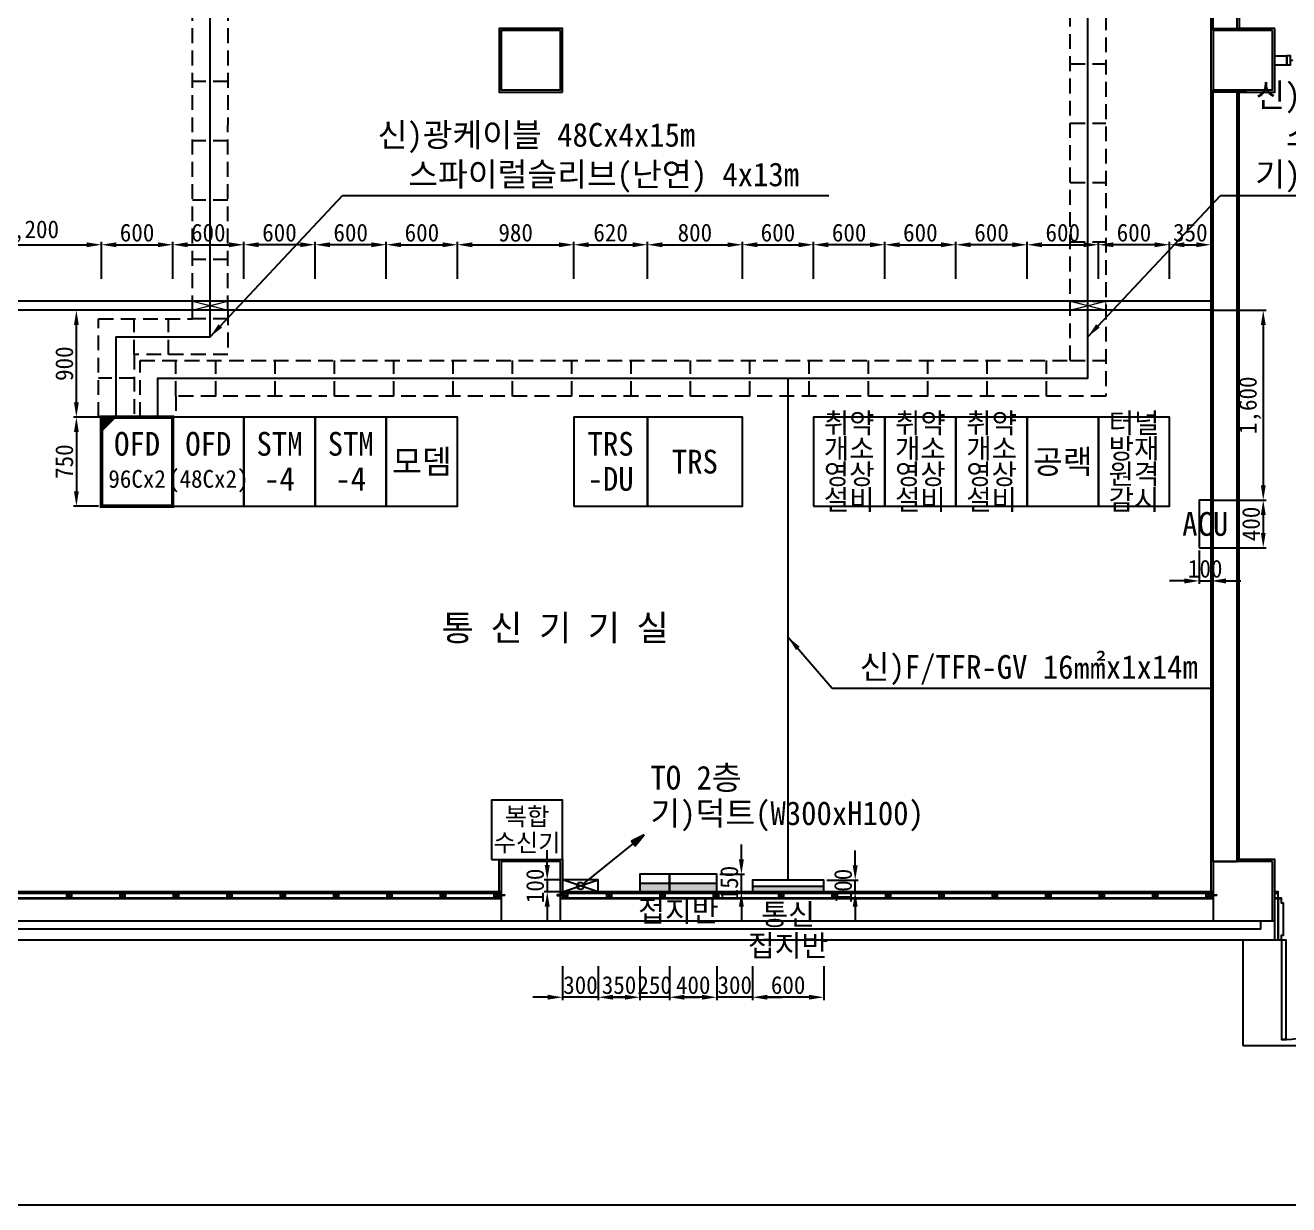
# Model space of a CAD drawing. Header units: millimetres. Extents: x 107440 to 147240, y -268596 to -237350.
# Drawn here: x 120972 to 131618, y -268596 to -258661 of the extents above; entities that cross this region are included whole.
import ezdxf
from ezdxf.enums import TextEntityAlignment as Align

# ---------------------------------------------------------------- set-up
doc = ezdxf.new("R2010")
doc.units = ezdxf.units.MM
doc.linetypes.add('HIDDEN2', pattern=[0.1875, 0.125, -0.0625])
for name, color, linetype in [('TT-BASE', 253, 'Continuous'), ('TT-CABL', 4, 'Continuous'), ('TT-CTRL-JUNT', 4, 'Continuous'), ('TT-TRAY', 4, 'Continuous'), ('TZ-BASE', 253, 'Continuous'), ('TZ-DIMS', 1, 'Continuous'), ('TZ-LEAL', 1, 'Continuous'), ('TZ-LEAT', 3, 'Continuous'), ('TZ-LINE', 4, 'Continuous'), ('TZ-SYMB', 2, 'Continuous'), ('TZ-TEX2', 3, 'Continuous'), ('TZ-TEXT', 3, 'Continuous')]:
    doc.layers.add(name, color=color, linetype=linetype)
doc.layers.add('TX-PAPR', color=2, linetype='Continuous', plot=False)
doc.styles.get("Standard").update_dxf_attribs({"font": 'GulimChe.ttf'})
doc.linetypes.add('BATTINB', pattern='A,0,-0.0025,[134,GulimChe.ttf,S=0.0025,R=0,X=-0.0025,Y=0.01],-0.005,[134,GulimChe.ttf,S=0.0025,R=180,X=0.0025,Y=0.01],-0.0025', length=0.01)
doc.dimstyles.new('D50', dxfattribs={"dimscale": 50, "dimtxt": 3, "dimasz": 2.5, "dimexe": 0.5, "dimexo": 0.5, "dimgap": 0.5, "dimtad": 1, "dimdec": 0, "dimzin": 1, "dimdsep": 46, "dimlunit": 6, "dimtxsty": 'Standard', "dimcen": 1, "dimclrd": 1, "dimclre": 1, "dimclrt": 3, "dimadec": 0, "dimazin": 0, "dimtfac": 1, "dimtdec": 0, "dimtix": 1, "dimtmove": 2, "dimatfit": 3, "dimfxl": 0, "dimtvp": 2, "dimlwd": -1, "dimlwe": -1, "dimarcsym": 0})

# ---------------------------------------------------------------- blocks, each defined once
blk = doc.blocks.new('*D22')
at = {"layer": 'DEFPOINTS', "color": 0}
for p in [(121614, -260509), (120414, -260820), (121614, -260820)]:
    blk.add_point(p, dxfattribs=at)
at = {"layer": 'TZ-DIMS', "color": 1}
for p, q in [((120414, -260795), (120414, -260484)), ((121614, -260795), (121614, -260484)), ((120539, -260509), (121489, -260509))]:
    blk.add_line(p, q, dxfattribs=at)
for points in [[(120539, -260489), (120539, -260530), (120414, -260509)], [(121489, -260489), (121489, -260530), (121614, -260509)]]:
    blk.add_solid(points, dxfattribs=at)
at = {"layer": 'TZ-DIMS', "color": 3, "insert": (121014, -260398), "char_height": 150, "attachment_point": 5}
blk.add_mtext('1,200', dxfattribs=at)
blk = doc.blocks.new('*D23')
at = {"layer": 'DEFPOINTS', "color": 0}
for p in [(122214, -260509), (121614, -260820), (122214, -260820)]:
    blk.add_point(p, dxfattribs=at)
at = {"layer": 'TZ-DIMS', "color": 1}
for p, q in [((121614, -260795), (121614, -260484)), ((122214, -260795), (122214, -260484)), ((121739, -260509), (122089, -260509))]:
    blk.add_line(p, q, dxfattribs=at)
for points in [[(121739, -260489), (121739, -260530), (121614, -260509)], [(122089, -260489), (122089, -260530), (122214, -260509)]]:
    blk.add_solid(points, dxfattribs=at)
at = {"layer": 'TZ-DIMS', "color": 3, "insert": (121914, -260408), "char_height": 150, "attachment_point": 5}
blk.add_mtext('600', dxfattribs=at)
blk = doc.blocks.new('*D24')
at = {"layer": 'DEFPOINTS', "color": 0}
for p in [(122814, -260509), (122214, -260820), (122814, -260820)]:
    blk.add_point(p, dxfattribs=at)
at = {"layer": 'TZ-DIMS', "color": 1}
for p, q in [((122214, -260795), (122214, -260484)), ((122814, -260795), (122814, -260484)), ((122339, -260509), (122689, -260509))]:
    blk.add_line(p, q, dxfattribs=at)
for points in [[(122339, -260489), (122339, -260530), (122214, -260509)], [(122689, -260489), (122689, -260530), (122814, -260509)]]:
    blk.add_solid(points, dxfattribs=at)
at = {"layer": 'TZ-DIMS', "color": 3, "insert": (122514, -260408), "char_height": 150, "attachment_point": 5}
blk.add_mtext('600', dxfattribs=at)
blk = doc.blocks.new('*D25')
at = {"layer": 'DEFPOINTS', "color": 0}
for p in [(123414, -260509), (123414, -260820), (124014, -260820)]:
    blk.add_point(p, dxfattribs=at)
at = {"layer": 'TZ-DIMS', "color": 1}
for p, q in [((123414, -260795), (123414, -260484)), ((124014, -260795), (124014, -260484)), ((123889, -260509), (123539, -260509))]:
    blk.add_line(p, q, dxfattribs=at)
for points in [[(123539, -260489), (123539, -260530), (123414, -260509)], [(123889, -260489), (123889, -260530), (124014, -260509)]]:
    blk.add_solid(points, dxfattribs=at)
at = {"layer": 'TZ-DIMS', "color": 3, "insert": (123714, -260408), "char_height": 150, "attachment_point": 5}
blk.add_mtext('600', dxfattribs=at)
blk = doc.blocks.new('*D26')
at = {"layer": 'DEFPOINTS', "color": 0}
for p in [(122814, -260509), (122814, -260820), (123414, -260820)]:
    blk.add_point(p, dxfattribs=at)
at = {"layer": 'TZ-DIMS', "color": 1}
for p, q in [((122814, -260795), (122814, -260484)), ((123414, -260795), (123414, -260484)), ((123289, -260509), (122939, -260509))]:
    blk.add_line(p, q, dxfattribs=at)
for points in [[(122939, -260489), (122939, -260530), (122814, -260509)], [(123289, -260489), (123289, -260530), (123414, -260509)]]:
    blk.add_solid(points, dxfattribs=at)
at = {"layer": 'TZ-DIMS', "color": 3, "insert": (123114, -260408), "char_height": 150, "attachment_point": 5}
blk.add_mtext('600', dxfattribs=at)
blk = doc.blocks.new('*D27')
at = {"layer": 'DEFPOINTS', "color": 0}
for p in [(124614, -260509), (124014, -260820), (124614, -260820)]:
    blk.add_point(p, dxfattribs=at)
at = {"layer": 'TZ-DIMS', "color": 1}
for p, q in [((124014, -260795), (124014, -260484)), ((124614, -260795), (124614, -260484)), ((124139, -260509), (124489, -260509))]:
    blk.add_line(p, q, dxfattribs=at)
for points in [[(124139, -260489), (124139, -260530), (124014, -260509)], [(124489, -260489), (124489, -260530), (124614, -260509)]]:
    blk.add_solid(points, dxfattribs=at)
at = {"layer": 'TZ-DIMS', "color": 3, "insert": (124314, -260408), "char_height": 150, "attachment_point": 5}
blk.add_mtext('600', dxfattribs=at)
blk = doc.blocks.new('*D28')
at = {"layer": 'DEFPOINTS', "color": 0}
for p in [(125594, -260509), (124614, -260820), (125594, -260820)]:
    blk.add_point(p, dxfattribs=at)
at = {"layer": 'TZ-DIMS', "color": 1}
for p, q in [((124614, -260795), (124614, -260484)), ((125594, -260795), (125594, -260484)), ((124739, -260509), (125469, -260509))]:
    blk.add_line(p, q, dxfattribs=at)
for points in [[(124739, -260489), (124739, -260530), (124614, -260509)], [(125469, -260489), (125469, -260530), (125594, -260509)]]:
    blk.add_solid(points, dxfattribs=at)
at = {"layer": 'TZ-DIMS', "color": 3, "insert": (125104, -260408), "char_height": 150, "attachment_point": 5}
blk.add_mtext('980', dxfattribs=at)
blk = doc.blocks.new('*D29')
at = {"layer": 'DEFPOINTS', "color": 0}
for p in [(126214, -260509), (125594, -260820), (126214, -260820)]:
    blk.add_point(p, dxfattribs=at)
at = {"layer": 'TZ-DIMS', "color": 1}
for p, q in [((125594, -260795), (125594, -260484)), ((126214, -260795), (126214, -260484)), ((125719, -260509), (126089, -260509))]:
    blk.add_line(p, q, dxfattribs=at)
for points in [[(125719, -260489), (125719, -260530), (125594, -260509)], [(126089, -260489), (126089, -260530), (126214, -260509)]]:
    blk.add_solid(points, dxfattribs=at)
at = {"layer": 'TZ-DIMS', "color": 3, "insert": (125904, -260408), "char_height": 150, "attachment_point": 5}
blk.add_mtext('620', dxfattribs=at)
blk = doc.blocks.new('*D30')
at = {"layer": 'DEFPOINTS', "color": 0}
for p in [(127014, -260509), (126214, -260820), (127014, -260820)]:
    blk.add_point(p, dxfattribs=at)
at = {"layer": 'TZ-DIMS', "color": 1}
for p, q in [((126214, -260795), (126214, -260484)), ((127014, -260795), (127014, -260484)), ((126339, -260509), (126889, -260509))]:
    blk.add_line(p, q, dxfattribs=at)
for points in [[(126339, -260489), (126339, -260530), (126214, -260509)], [(126889, -260489), (126889, -260530), (127014, -260509)]]:
    blk.add_solid(points, dxfattribs=at)
at = {"layer": 'TZ-DIMS', "color": 3, "insert": (126614, -260408), "char_height": 150, "attachment_point": 5}
blk.add_mtext('800', dxfattribs=at)
blk = doc.blocks.new('*D31')
at = {"layer": 'DEFPOINTS', "color": 0}
for p in [(127614, -260509), (127014, -260820), (127614, -260820)]:
    blk.add_point(p, dxfattribs=at)
at = {"layer": 'TZ-DIMS', "color": 1}
for p, q in [((127014, -260795), (127014, -260484)), ((127614, -260795), (127614, -260484)), ((127139, -260509), (127489, -260509))]:
    blk.add_line(p, q, dxfattribs=at)
for points in [[(127139, -260489), (127139, -260530), (127014, -260509)], [(127489, -260489), (127489, -260530), (127614, -260509)]]:
    blk.add_solid(points, dxfattribs=at)
at = {"layer": 'TZ-DIMS', "color": 3, "insert": (127314, -260408), "char_height": 150, "attachment_point": 5}
blk.add_mtext('600', dxfattribs=at)
blk = doc.blocks.new('*D32')
at = {"layer": 'DEFPOINTS', "color": 0}
for p in [(127614, -260509), (127614, -260820), (128214, -260820)]:
    blk.add_point(p, dxfattribs=at)
at = {"layer": 'TZ-DIMS', "color": 1}
for p, q in [((127614, -260795), (127614, -260484)), ((128214, -260795), (128214, -260484)), ((128089, -260509), (127739, -260509))]:
    blk.add_line(p, q, dxfattribs=at)
for points in [[(127739, -260489), (127739, -260530), (127614, -260509)], [(128089, -260489), (128089, -260530), (128214, -260509)]]:
    blk.add_solid(points, dxfattribs=at)
at = {"layer": 'TZ-DIMS', "color": 3, "insert": (127914, -260408), "char_height": 150, "attachment_point": 5}
blk.add_mtext('600', dxfattribs=at)
blk = doc.blocks.new('*D33')
at = {"layer": 'DEFPOINTS', "color": 0}
for p in [(128814, -260509), (128814, -260820), (129414, -260820)]:
    blk.add_point(p, dxfattribs=at)
at = {"layer": 'TZ-DIMS', "color": 1}
for p, q in [((128814, -260795), (128814, -260484)), ((129414, -260795), (129414, -260484)), ((129289, -260509), (128939, -260509))]:
    blk.add_line(p, q, dxfattribs=at)
for points in [[(128939, -260489), (128939, -260530), (128814, -260509)], [(129289, -260489), (129289, -260530), (129414, -260509)]]:
    blk.add_solid(points, dxfattribs=at)
at = {"layer": 'TZ-DIMS', "color": 3, "insert": (129114, -260408), "char_height": 150, "attachment_point": 5}
blk.add_mtext('600', dxfattribs=at)
blk = doc.blocks.new('*D34')
at = {"layer": 'DEFPOINTS', "color": 0}
for p in [(128814, -260509), (128214, -260820), (128814, -260820)]:
    blk.add_point(p, dxfattribs=at)
at = {"layer": 'TZ-DIMS', "color": 1}
for p, q in [((128214, -260795), (128214, -260484)), ((128814, -260795), (128814, -260484)), ((128339, -260509), (128689, -260509))]:
    blk.add_line(p, q, dxfattribs=at)
for points in [[(128339, -260489), (128339, -260530), (128214, -260509)], [(128689, -260489), (128689, -260530), (128814, -260509)]]:
    blk.add_solid(points, dxfattribs=at)
at = {"layer": 'TZ-DIMS', "color": 3, "insert": (128514, -260408), "char_height": 150, "attachment_point": 5}
blk.add_mtext('600', dxfattribs=at)
blk = doc.blocks.new('*D35')
at = {"layer": 'DEFPOINTS', "color": 0}
for p in [(130014, -260509), (129414, -260820), (130014, -260820)]:
    blk.add_point(p, dxfattribs=at)
at = {"layer": 'TZ-DIMS', "color": 1}
for p, q in [((129414, -260795), (129414, -260484)), ((130014, -260795), (130014, -260484)), ((129539, -260509), (129889, -260509))]:
    blk.add_line(p, q, dxfattribs=at)
for points in [[(129539, -260489), (129539, -260530), (129414, -260509)], [(129889, -260489), (129889, -260530), (130014, -260509)]]:
    blk.add_solid(points, dxfattribs=at)
at = {"layer": 'TZ-DIMS', "color": 3, "insert": (129714, -260408), "char_height": 150, "attachment_point": 5}
blk.add_mtext('600', dxfattribs=at)
blk = doc.blocks.new('*D36')
at = {"layer": 'DEFPOINTS', "color": 0}
for p in [(130014, -260509), (130014, -260820), (130614, -260820)]:
    blk.add_point(p, dxfattribs=at)
at = {"layer": 'TZ-DIMS', "color": 1}
for p, q in [((130014, -260795), (130014, -260484)), ((130614, -260795), (130614, -260484)), ((130489, -260509), (130139, -260509))]:
    blk.add_line(p, q, dxfattribs=at)
for points in [[(130139, -260489), (130139, -260530), (130014, -260509)], [(130489, -260489), (130489, -260530), (130614, -260509)]]:
    blk.add_solid(points, dxfattribs=at)
at = {"layer": 'TZ-DIMS', "color": 3, "insert": (130314, -260408), "char_height": 150, "attachment_point": 5}
blk.add_mtext('600', dxfattribs=at)
blk = doc.blocks.new('*D37')
at = {"layer": 'DEFPOINTS', "color": 0}
for p in [(130964, -260509), (130614, -260820), (130964, -260820)]:
    blk.add_point(p, dxfattribs=at)
at = {"layer": 'TZ-DIMS', "color": 1}
for p, q in [((130614, -260795), (130614, -260484)), ((130964, -260795), (130964, -260484)), ((130739, -260509), (130839, -260509))]:
    blk.add_line(p, q, dxfattribs=at)
for points in [[(130739, -260489), (130739, -260530), (130614, -260509)], [(130839, -260489), (130839, -260530), (130964, -260509)]]:
    blk.add_solid(points, dxfattribs=at)
at = {"layer": 'TZ-DIMS', "color": 3, "insert": (130789, -260408), "char_height": 150, "attachment_point": 5}
blk.add_mtext('350', dxfattribs=at)
blk = doc.blocks.new('*D38')
at = {"layer": 'DEFPOINTS', "color": 0}
for p in [(127100, -266560), (127700, -266560), (127100, -266848)]:
    blk.add_point(p, dxfattribs=at)
at = {"layer": 'TZ-DIMS', "color": 1}
for p, q in [((127100, -266585), (127100, -266873)), ((127700, -266585), (127700, -266873)), ((127575, -266848), (127225, -266848))]:
    blk.add_line(p, q, dxfattribs=at)
for points in [[(127225, -266827), (127225, -266868), (127100, -266848)], [(127575, -266827), (127575, -266868), (127700, -266848)]]:
    blk.add_solid(points, dxfattribs=at)
at = {"layer": 'TZ-DIMS', "color": 3, "insert": (127400, -266746), "char_height": 150, "attachment_point": 5}
blk.add_mtext('600', dxfattribs=at)
blk = doc.blocks.new('*D39')
at = {"layer": 'DEFPOINTS', "color": 0}
for p in [(126800, -266560), (127100, -266560), (126800, -266848)]:
    blk.add_point(p, dxfattribs=at)
at = {"layer": 'TZ-DIMS', "color": 1}
for p, q in [((126800, -266585), (126800, -266873)), ((127100, -266585), (127100, -266873)), ((126675, -266848), (126550, -266848)), ((127100, -266848), (126800, -266848)), ((127225, -266848), (127350, -266848))]:
    blk.add_line(p, q, dxfattribs=at)
for points in [[(126675, -266827), (126675, -266868), (126800, -266848)], [(127225, -266827), (127225, -266868), (127100, -266848)]]:
    blk.add_solid(points, dxfattribs=at)
at = {"layer": 'TZ-DIMS', "color": 3, "insert": (126950, -266746), "char_height": 150, "attachment_point": 5}
blk.add_mtext('300', dxfattribs=at)
blk = doc.blocks.new('*D40')
at = {"layer": 'DEFPOINTS', "color": 0}
for p in [(126400, -266560), (126800, -266560), (126400, -266848)]:
    blk.add_point(p, dxfattribs=at)
at = {"layer": 'TZ-DIMS', "color": 1}
for p, q in [((126400, -266585), (126400, -266873)), ((126800, -266585), (126800, -266873)), ((126675, -266848), (126525, -266848))]:
    blk.add_line(p, q, dxfattribs=at)
for points in [[(126525, -266827), (126525, -266868), (126400, -266848)], [(126675, -266827), (126675, -266868), (126800, -266848)]]:
    blk.add_solid(points, dxfattribs=at)
at = {"layer": 'TZ-DIMS', "color": 3, "insert": (126600, -266746), "char_height": 150, "attachment_point": 5}
blk.add_mtext('400', dxfattribs=at)
blk = doc.blocks.new('*D41')
at = {"layer": 'DEFPOINTS', "color": 0}
for p in [(126150, -266560), (126400, -266560), (126150, -266848)]:
    blk.add_point(p, dxfattribs=at)
at = {"layer": 'TZ-DIMS', "color": 1}
for p, q in [((126150, -266585), (126150, -266873)), ((126400, -266585), (126400, -266873)), ((126025, -266848), (125900, -266848)), ((126400, -266848), (126150, -266848)), ((126525, -266848), (126650, -266848))]:
    blk.add_line(p, q, dxfattribs=at)
for points in [[(126025, -266827), (126025, -266868), (126150, -266848)], [(126525, -266827), (126525, -266868), (126400, -266848)]]:
    blk.add_solid(points, dxfattribs=at)
at = {"layer": 'TZ-DIMS', "color": 3, "insert": (126275, -266746), "char_height": 150, "attachment_point": 5}
blk.add_mtext('250', dxfattribs=at)
blk = doc.blocks.new('*D42')
at = {"layer": 'DEFPOINTS', "color": 0}
for p in [(125800, -266560), (126150, -266560), (125800, -266848)]:
    blk.add_point(p, dxfattribs=at)
at = {"layer": 'TZ-DIMS', "color": 1}
for p, q in [((125800, -266585), (125800, -266873)), ((126150, -266585), (126150, -266873)), ((126025, -266848), (125925, -266848))]:
    blk.add_line(p, q, dxfattribs=at)
for points in [[(125925, -266827), (125925, -266868), (125800, -266848)], [(126025, -266827), (126025, -266868), (126150, -266848)]]:
    blk.add_solid(points, dxfattribs=at)
at = {"layer": 'TZ-DIMS', "color": 3, "insert": (125975, -266746), "char_height": 150, "attachment_point": 5}
blk.add_mtext('350', dxfattribs=at)
blk = doc.blocks.new('*D43')
at = {"layer": 'DEFPOINTS', "color": 0}
for p in [(125500, -266560), (125800, -266560), (125500, -266848)]:
    blk.add_point(p, dxfattribs=at)
at = {"layer": 'TZ-DIMS', "color": 1}
for p, q in [((125500, -266585), (125500, -266873)), ((125800, -266585), (125800, -266873)), ((125375, -266848), (125250, -266848)), ((125800, -266848), (125500, -266848)), ((125925, -266848), (126050, -266848))]:
    blk.add_line(p, q, dxfattribs=at)
for points in [[(125375, -266827), (125375, -266868), (125500, -266848)], [(125925, -266827), (125925, -266868), (125800, -266848)]]:
    blk.add_solid(points, dxfattribs=at)
at = {"layer": 'TZ-DIMS', "color": 3, "insert": (125650, -266746), "char_height": 150, "attachment_point": 5}
blk.add_mtext('300', dxfattribs=at)
blk = doc.blocks.new('*D44')
at = {"layer": 'DEFPOINTS', "color": 0}
for p in [(126800, -265811), (127006, -265811), (126800, -265961)]:
    blk.add_point(p, dxfattribs=at)
at = {"layer": 'TZ-DIMS', "color": 1}
for p, q in [((127006, -265686), (127006, -265561)), ((126825, -265811), (127031, -265811)), ((127006, -265961), (127006, -265811)), ((126825, -265961), (127031, -265961)), ((127006, -266086), (127006, -266211))]:
    blk.add_line(p, q, dxfattribs=at)
for points in [[(126985, -265686), (127027, -265686), (127006, -265811)], [(126985, -266086), (127027, -266086), (127006, -265961)]]:
    blk.add_solid(points, dxfattribs=at)
at = {"layer": 'TZ-DIMS', "color": 3, "insert": (126904, -265886), "char_height": 150, "attachment_point": 5, "rotation": 90}
blk.add_mtext('150', dxfattribs=at)
blk = doc.blocks.new('*D45')
at = {"layer": 'DEFPOINTS', "color": 0}
for p in [(127700, -265861), (127965, -265861), (127700, -265961)]:
    blk.add_point(p, dxfattribs=at)
at = {"layer": 'TZ-DIMS', "color": 1}
for p, q in [((127965, -265736), (127965, -265611)), ((127725, -265861), (127990, -265861)), ((127965, -265961), (127965, -265861)), ((127725, -265961), (127990, -265961)), ((127965, -266086), (127965, -266211))]:
    blk.add_line(p, q, dxfattribs=at)
for points in [[(127944, -265736), (127986, -265736), (127965, -265861)], [(127944, -266086), (127986, -266086), (127965, -265961)]]:
    blk.add_solid(points, dxfattribs=at)
at = {"layer": 'TZ-DIMS', "color": 3, "insert": (127863, -265911), "char_height": 150, "attachment_point": 5, "rotation": 90}
blk.add_mtext('100', dxfattribs=at)
blk = doc.blocks.new('*D46')
at = {"layer": 'DEFPOINTS', "color": 0}
for p in [(125500, -265860), (125370, -265960), (125502, -265960)]:
    blk.add_point(p, dxfattribs=at)
at = {"layer": 'TZ-DIMS', "color": 1}
for p, q in [((125370, -265735), (125370, -265610)), ((125475, -265860), (125345, -265860)), ((125370, -265860), (125370, -265960)), ((125477, -265960), (125345, -265960)), ((125370, -266085), (125370, -266210))]:
    blk.add_line(p, q, dxfattribs=at)
for points in [[(125349, -265735), (125391, -265735), (125370, -265860)], [(125349, -266085), (125391, -266085), (125370, -265960)]]:
    blk.add_solid(points, dxfattribs=at)
at = {"layer": 'TZ-DIMS', "color": 3, "insert": (125268, -265910), "char_height": 150, "attachment_point": 5, "rotation": 90}
blk.add_mtext('100', dxfattribs=at)
blk = doc.blocks.new('*D53')
at = {"layer": 'DEFPOINTS', "color": 0}
for p in [(130964, -261061), (130964, -262661), (131403, -262661)]:
    blk.add_point(p, dxfattribs=at)
at = {"layer": 'TT-BASE', "color": 1}
for p, q in [((130989, -261061), (131428, -261061)), ((131403, -261186), (131403, -262536)), ((130989, -262661), (131428, -262661))]:
    blk.add_line(p, q, dxfattribs=at)
for points in [[(131383, -261186), (131424, -261186), (131403, -261061)], [(131383, -262536), (131424, -262536), (131403, -262661)]]:
    blk.add_solid(points, dxfattribs=at)
at = {"layer": 'TT-BASE', "color": 3, "insert": (131292, -261861), "char_height": 150, "attachment_point": 5, "rotation": 90}
blk.add_mtext('1,600', dxfattribs=at)
blk = doc.blocks.new('*D54')
at = {"layer": 'DEFPOINTS', "color": 0}
for p in [(130964, -262661), (130964, -263061), (131403, -263061)]:
    blk.add_point(p, dxfattribs=at)
at = {"layer": 'TT-BASE', "color": 1}
for p, q in [((130989, -262661), (131428, -262661)), ((131403, -262786), (131403, -262936)), ((130989, -263061), (131428, -263061))]:
    blk.add_line(p, q, dxfattribs=at)
for points in [[(131383, -262786), (131424, -262786), (131403, -262661)], [(131383, -262936), (131424, -262936), (131403, -263061)]]:
    blk.add_solid(points, dxfattribs=at)
at = {"layer": 'TT-BASE', "color": 3, "insert": (131301, -262861), "char_height": 150, "attachment_point": 5, "rotation": 90}
blk.add_mtext('400', dxfattribs=at)
blk = doc.blocks.new('*D55')
at = {"layer": 'DEFPOINTS', "color": 0}
for p in [(130864, -263061), (130964, -263061), (130964, -263341)]:
    blk.add_point(p, dxfattribs=at)
at = {"layer": 'TT-BASE', "color": 1}
for p, q in [((130864, -263086), (130864, -263366)), ((130964, -263086), (130964, -263366)), ((130739, -263341), (130614, -263341)), ((130864, -263341), (130964, -263341)), ((131089, -263341), (131214, -263341))]:
    blk.add_line(p, q, dxfattribs=at)
for points in [[(130739, -263320), (130739, -263362), (130864, -263341)], [(131089, -263320), (131089, -263362), (130964, -263341)]]:
    blk.add_solid(points, dxfattribs=at)
at = {"layer": 'TT-BASE', "color": 3, "insert": (130914, -263239), "char_height": 150, "attachment_point": 5}
blk.add_mtext('100', dxfattribs=at)
blk = doc.blocks.new('*D56')
at = {"layer": 'DEFPOINTS', "color": 0}
for p in [(121614, -261961), (121403, -262711), (121614, -262711)]:
    blk.add_point(p, dxfattribs=at)
at = {"layer": 'TT-BASE', "color": 1}
for p, q in [((121589, -261961), (121378, -261961)), ((121403, -262086), (121403, -262586)), ((121589, -262711), (121378, -262711))]:
    blk.add_line(p, q, dxfattribs=at)
for points in [[(121382, -262086), (121423, -262086), (121403, -261961)], [(121382, -262586), (121423, -262586), (121403, -262711)]]:
    blk.add_solid(points, dxfattribs=at)
at = {"layer": 'TT-BASE', "color": 3, "insert": (121301, -262336), "char_height": 150, "attachment_point": 5, "rotation": 90}
blk.add_mtext('750', dxfattribs=at)
blk = doc.blocks.new('*D57')
at = {"layer": 'DEFPOINTS', "color": 0}
for p in [(121403, -261061), (121614, -261061), (121614, -261961)]:
    blk.add_point(p, dxfattribs=at)
at = {"layer": 'TT-BASE', "color": 1}
for p, q in [((121589, -261061), (121378, -261061)), ((121403, -261836), (121403, -261186)), ((121589, -261961), (121378, -261961))]:
    blk.add_line(p, q, dxfattribs=at)
for points in [[(121382, -261186), (121423, -261186), (121403, -261061)], [(121382, -261836), (121423, -261836), (121403, -261961)]]:
    blk.add_solid(points, dxfattribs=at)
at = {"layer": 'TT-BASE', "color": 3, "insert": (121301, -261511), "char_height": 150, "attachment_point": 5, "rotation": 90}
blk.add_mtext('900', dxfattribs=at)

msp = doc.modelspace()

# ---------------------------------------------------------------- hatches: boundary and pattern name
at = {"layer": 'TT-BASE'}
h = msp.add_hatch(color=256, dxfattribs=at)
h.dxf.hatch_style = 1
h.paths.add_polyline_path([(126399.9, -265961.1), (126399.9, -265886.1), (126149.9, -265886.1), (126149.9, -265961.1)])
h = msp.add_hatch(color=256, dxfattribs=at)
h.dxf.hatch_style = 1
h.paths.add_polyline_path([(126399.9, -265886.1), (126399.9, -265961.1), (126799.9, -265961.1), (126799.9, -265886.1)])
h = msp.add_hatch(color=256, dxfattribs=at)
h.dxf.hatch_style = 1
h.paths.add_polyline_path([(127099.9, -265911.1), (127099.9, -265961.1), (127699.9, -265961.1), (127699.9, -265911.1)])
at = {"layer": 'TZ-LINE'}
h = msp.add_hatch(color=256, dxfattribs=at)
h.dxf.hatch_style = 1
h.paths.add_polyline_path([(121731.8, -261961.1), (121614.2, -261961.1), (121614.2, -262078.6)])
at = {"layer": 'TZ-SYMB'}
msp.add_hatch(color=256, dxfattribs=at).paths.add_polyline_path([(126187, -265479.7), (126079.2, -265534.2), (126110.3, -265573)])

# ---------------------------------------------------------------- linework, layer by layer
at = {"layer": 'TT-BASE'}
for points in [[(122214.2, -262711.1), (122814.2, -262711.1), (122814.2, -261961.1), (122214.2, -261961.1)], [(122814.2, -262711.1), (123414.2, -262711.1), (123414.2, -261961.1), (122814.2, -261961.1)], [(123414.2, -262711.1), (124014.2, -262711.1), (124014.2, -261961.1), (123414.2, -261961.1)], [(124014.2, -262711.1), (124614.2, -262711.1), (124614.2, -261961.1), (124014.2, -261961.1)], [(125594.2, -262711.1), (126214.2, -262711.1), (126214.2, -261961.1), (125594.2, -261961.1)], [(126214.2, -262711.1), (127014.2, -262711.1), (127014.2, -261961.1), (126214.2, -261961.1)], [(127614.2, -262711.1), (128214.2, -262711.1), (128214.2, -261961.1), (127614.2, -261961.1)], [(128214.2, -262711.1), (128814.2, -262711.1), (128814.2, -261961.1), (128214.2, -261961.1)], [(128814.2, -262711.1), (129414.2, -262711.1), (129414.2, -261961.1), (128814.2, -261961.1)], [(129414.2, -262711.1), (130014.2, -262711.1), (130014.2, -261961.1), (129414.2, -261961.1)], [(130014.2, -262711.1), (130614.2, -262711.1), (130614.2, -261961.1), (130014.2, -261961.1)], [(130864.2, -263061.1), (130964.2, -263061.1), (130964.2, -262661.1), (130864.2, -262661.1)], [(124899.9, -265687.1), (125499.9, -265687.1), (125499.9, -265187.1), (124899.9, -265187.1)], [(126149.9, -265961.1), (126399.9, -265961.1), (126399.9, -265811.1), (126149.9, -265811.1)], [(126399.9, -265961.1), (126799.9, -265961.1), (126799.9, -265811.1), (126399.9, -265811.1)], [(127099.9, -265961.1), (127699.9, -265961.1), (127699.9, -265861.1), (127099.9, -265861.1)]]:
    msp.add_lwpolyline(points, close=True, dxfattribs=at)
for points in [[(126149.9, -265886.1), (126399.9, -265886.1)], [(126399.9, -265886.1), (126799.9, -265886.1)], [(127099.9, -265911.1), (127699.9, -265911.1)]]:
    msp.add_lwpolyline(points, dxfattribs=at)
at = {"layer": 'TT-CABL'}
for points in [[(121739.2, -261961.1), (121739.2, -261284.2), (122529.8, -261284.2), (122531.9, -247946.2)], [(122089.2, -261961.1), (122089.2, -261634.2), (129926.5, -261634.2), (129926.5, -251412.9), (128881.9, -251412.9), (128881.9, -250405.1)], [(127399.9, -265861.1), (127399.9, -261634.2)]]:
    msp.add_lwpolyline(points, dxfattribs=at)
at = {"layer": 'TT-CTRL-JUNT', "const_width": 10}
for points in [[(122379.9, -260985.1), (122679.9, -260985.1), (122679.9, -261061.1), (122379.9, -261061.1)], [(129776.5, -260985.1), (130076.5, -260985.1), (130076.5, -261061.1), (129776.5, -261061.1)]]:
    msp.add_lwpolyline(points, close=True, dxfattribs=at)
for points in [[(122379.9, -261061.1), (122679.9, -260985.1)], [(122379.9, -260985.1), (122679.9, -261061.1)], [(129776.5, -261061.1), (130076.5, -260985.1)], [(129776.5, -260985.1), (130076.5, -261061.1)]]:
    msp.add_lwpolyline(points, dxfattribs=at)
at = {"layer": 'TT-CTRL-JUNT'}
msp.add_lwpolyline([(125799.9, -265960.1), (125799.9, -265860.1), (125499.9, -265860.1), (125499.9, -265960.1)], close=True, dxfattribs=at)
for points in [[(125499.9, -265960.1), (125799.9, -265860.1)], [(125799.9, -265960.1), (125499.9, -265860.1)]]:
    msp.add_lwpolyline(points, dxfattribs=at)
at = {"layer": 'TT-TRAY', "linetype": 'HIDDEN2', "ltscale": 1000}
for p, q in [((122379.9, -261061.1), (122381.5, -250949.1)), ((122679.9, -261061.1), (122681.5, -250949.1))]:
    msp.add_line(p, q, dxfattribs=at)
msp.add_lwpolyline([(129031.9, -250405.1), (129031.9, -251262.9), (130076.5, -251262.9), (130076.5, -261784.2), (122239.2, -261784.2), (122239.2, -261961.1), (121939.2, -261961.1), (121939.2, -261484.2), (129776.5, -261484.2), (129776.5, -251562.9), (128731.9, -251562.9), (128731.9, -250405.1)], close=True, dxfattribs=at)
for points in [[(129776.5, -258984.2), (130076.5, -258984.2)], [(122679.8, -259134.2), (122379.8, -259134.2)], [(129776.5, -259484.2), (130076.5, -259484.2)], [(122679.8, -259634.2), (122379.8, -259634.2)], [(129776.5, -259984.2), (130076.5, -259984.2)], [(122679.8, -260134.2), (122379.8, -260134.2)], [(129776.5, -260484.2), (130076.5, -260484.2)], [(122679.8, -260634.2), (122379.8, -260634.2)], [(129776.5, -260984.2), (130076.5, -260984.2)], [(122679.9, -261061.1), (122679.8, -261434.2), (121889.2, -261434.2), (121889.2, -261961.1), (121589.2, -261961.1), (121589.2, -261134.2), (122379.8, -261134.2), (122379.9, -261061.1)], [(121889.2, -261434.2), (121889.2, -261134.2)], [(122179.8, -261434.2), (122179.8, -261134.2)], [(122679.8, -261134.2), (122379.8, -261134.2)], [(122239.2, -261784.2), (122239.2, -261484.2)], [(122576.5, -261784.2), (122576.5, -261484.2)], [(123076.5, -261784.2), (123076.5, -261484.2)], [(123576.5, -261784.2), (123576.5, -261484.2)], [(124076.5, -261784.2), (124076.5, -261484.2)], [(124576.5, -261784.2), (124576.5, -261484.2)], [(125076.5, -261784.2), (125076.5, -261484.2)], [(125576.5, -261784.2), (125576.5, -261484.2)], [(126076.5, -261784.2), (126076.5, -261484.2)], [(126576.5, -261784.2), (126576.5, -261484.2)], [(127076.5, -261784.2), (127076.5, -261484.2)], [(127576.5, -261784.2), (127576.5, -261484.2)], [(128076.5, -261784.2), (128076.5, -261484.2)], [(128576.5, -261784.2), (128576.5, -261484.2)], [(129076.5, -261784.2), (129076.5, -261484.2)], [(129576.5, -261784.2), (129576.5, -261484.2)], [(129776.5, -261484.2), (130076.5, -261484.2)], [(121889.2, -261634.2), (121589.2, -261634.2)]]:
    msp.add_lwpolyline(points, dxfattribs=at)
at = {"layer": 'TX-PAPR'}
msp.add_lwpolyline([(107439.7, -268595.5), (147239.7, -268595.5), (147239.7, -242795.5), (107439.7, -242795.5)], close=True, dxfattribs=at)
at = {"layer": 'TZ-BASE', "linetype": 'BATTINB'}
for p, q in [((130963.9, -258686.8), (130963.9, -250950.1)), ((131199.9, -251223.1), (131199.9, -258686.8)), ((130964.2, -259222.8), (130964.2, -258686.8)), ((130964.2, -258686.8), (131263.9, -258686.8)), ((130964.2, -259222.8), (130964.2, -258686.8)), ((130964.2, -259222.8), (130964.2, -258686.8)), ((130964.2, -258686.8), (131263.9, -258686.8)), ((130964.2, -259222.8), (130964.2, -258686.8)), ((131499.9, -258686.8), (131199.9, -258686.8)), ((131499.9, -258686.8), (131199.9, -258686.8)), ((131264.2, -259222.8), (130964.2, -259222.8)), ((130964.2, -265687.1), (130964.2, -259222.8)), ((131264.2, -259222.8), (130964.2, -259222.8)), ((124963.9, -265960.1), (124963.9, -265687.1)), ((124963.9, -265687.1), (125499.9, -265687.1)), ((125499.9, -265687.1), (125499.9, -265997.1)), ((130964.2, -265997.1), (130964.2, -265687.1)), ((130964.2, -265997.1), (130964.2, -265687.1))]:
    msp.add_line(p, q, dxfattribs=at)
at = {"layer": 'TZ-BASE'}
for p, q in [((130982.2, -258704.8), (130982.2, -251205.1)), ((131182.2, -258704.8), (131181.9, -251205.1)), ((130982.2, -265705.1), (130982.2, -259204.8)), ((131182.2, -265705.1), (131182.2, -259204.8)), ((120481.9, -266015.1), (124981.9, -266015.1)), ((124961.9, -265961.1), (120501.9, -265961.1)), ((124961.9, -265974.1), (120501.9, -265974.1)), ((124961.9, -266014.1), (120501.9, -266014.1)), ((121341.9, -266014.1), (121341.9, -266014.4)), ((121791.9, -266014.1), (121791.9, -266014.4)), ((122241.9, -266014.1), (122241.9, -266014.4)), ((122691.9, -266014.1), (122691.9, -266014.4)), ((123141.9, -266014.1), (123141.9, -266014.4)), ((123591.9, -266014.1), (123591.9, -266014.4)), ((124041.9, -266014.1), (124041.9, -266014.4)), ((124491.9, -266014.1), (124491.9, -266014.4)), ((124941.9, -265961.1), (124980.2, -265961.1)), ((124980.2, -266014.1), (124941.9, -266014.1)), ((124941.9, -266014.1), (124941.9, -266014.4)), ((124981.9, -265960.1), (124942.6, -265960.1)), ((124942.6, -266015.1), (124981.9, -266015.1)), ((124961.9, -265974.1), (124961.9, -265961.1)), ((124980.9, -265961.8), (124980.9, -266013.4)), ((124981.9, -266015.1), (124981.9, -265960.1)), ((125481.9, -266015.1), (130982.2, -266015.1)), ((125482.2, -266015.1), (125482.2, -265960.1)), ((125482.2, -265960.1), (125521.5, -265960.1)), ((125521.5, -266015.1), (125482.2, -266015.1)), ((125483.2, -265961.8), (125483.2, -266013.4)), ((125522.2, -265961.1), (125483.9, -265961.1)), ((125483.9, -266014.1), (125522.2, -266014.1)), ((125502.2, -265974.1), (125502.2, -265961.1)), ((130962.2, -265961.1), (125502.2, -265961.1)), ((130962.2, -265974.1), (125502.2, -265974.1)), ((130962.2, -266014.1), (125502.2, -266014.1)), ((125522.2, -266014.1), (125522.2, -266014.4)), ((125892.2, -266014.1), (125892.2, -266014.4)), ((126342.2, -266014.1), (126342.2, -266014.4)), ((126792.2, -266014.1), (126792.2, -266014.4)), ((127342.2, -266014.1), (127342.2, -266014.4)), ((127792.2, -266014.1), (127792.2, -266014.4)), ((128242.2, -266014.1), (128242.2, -266014.4)), ((128692.2, -266014.1), (128692.2, -266014.4)), ((129142.2, -266014.1), (129142.2, -266014.4)), ((129592.2, -266014.1), (129592.2, -266014.4)), ((130042.2, -266014.1), (130042.2, -266014.4)), ((130492.2, -266014.1), (130492.2, -266014.4)), ((130942.2, -265961.1), (130980.5, -265961.1)), ((130942.2, -265961.1), (130980.5, -265961.1)), ((130980.5, -266014.1), (130942.2, -266014.1)), ((130942.2, -266014.1), (130942.2, -266014.4)), ((130980.5, -266014.1), (130942.2, -266014.1)), ((130942.2, -266014.1), (130942.2, -266014.4)), ((130982.2, -265960.1), (130942.9, -265960.1)), ((130982.2, -265960.1), (130942.9, -265960.1)), ((130942.9, -266015.1), (130982.2, -266015.1)), ((130942.9, -266015.1), (130982.2, -266015.1)), ((130962.2, -265974.1), (130962.2, -265961.1)), ((130962.2, -265974.1), (130962.2, -265961.1)), ((130981.2, -265961.8), (130981.2, -266013.4)), ((130981.2, -265961.8), (130981.2, -266013.4)), ((130982.2, -266015.1), (130982.2, -265960.1)), ((130982.2, -266015.1), (130982.2, -265960.1)), ((131528.3, -265961.1), (131500.2, -265961.1)), ((131528.3, -265974.1), (131500.2, -265974.1)), ((131558.3, -266014.1), (131500.2, -266014.1)), ((131500.2, -266015.1), (131558.3, -266015.1)), ((119981.9, -266205.1), (131500.2, -266205.1))]:
    msp.add_line(p, q, dxfattribs=at)
at = {"layer": 'TZ-BASE', "ltscale": 0.1}
for p, q in [((131499.9, -258917.1), (131602.9, -258917.1)), ((131499.9, -258993.1), (131602.9, -258993.1)), ((131602.9, -258993.1), (131602.9, -258917.1)), ((130964.2, -260985.1), (120389.2, -260985.1)), ((130964.2, -261061.1), (120389.2, -261061.1)), ((125481.9, -266205.1), (125481.9, -266015.1)), ((130982.2, -266015.1), (130982.2, -266205.1)), ((131528.3, -266014.1), (131528.3, -265955.1)), ((131528.3, -266364.1), (131528.3, -266014.1)), ((130982.2, -266205.1), (130982.1, -266204.9)), ((131382.2, -266275.1), (131382.2, -266205.1)), ((131232.2, -266365.1), (131232.2, -267254.9)), ((131232.2, -267254.9), (132979.9, -267254.9))]:
    msp.add_line(p, q, dxfattribs=at)
at = {"layer": 'TZ-BASE', "linetype": 'BATTINB', "ltscale": 0.1}
for p, q in [((121321.9, -265974.1), (121361.9, -266014.1)), ((121361.9, -265974.1), (121321.9, -266014.1)), ((121771.9, -265974.1), (121811.9, -266014.1)), ((121811.9, -265974.1), (121771.9, -266014.1)), ((122221.9, -265974.1), (122261.9, -266014.1)), ((122261.9, -265974.1), (122221.9, -266014.1)), ((122671.9, -265974.1), (122711.9, -266014.1)), ((122711.9, -265974.1), (122671.9, -266014.1)), ((123121.9, -265974.1), (123161.9, -266014.1)), ((123161.9, -265974.1), (123121.9, -266014.1)), ((123571.9, -265974.1), (123611.9, -266014.1)), ((123611.9, -265974.1), (123571.9, -266014.1)), ((124021.9, -265974.1), (124061.9, -266014.1)), ((124061.9, -265974.1), (124021.9, -266014.1)), ((124471.9, -265974.1), (124511.9, -266014.1)), ((124511.9, -265974.1), (124471.9, -266014.1)), ((124921.9, -265974.1), (124961.9, -266014.1)), ((124961.9, -265974.1), (124921.9, -266014.1)), ((125542.2, -265974.1), (125502.2, -266014.1)), ((125502.2, -265974.1), (125542.2, -266014.1)), ((125872.2, -265974.1), (125912.2, -266014.1)), ((125912.2, -265974.1), (125872.2, -266014.1)), ((126322.2, -265974.1), (126362.2, -266014.1)), ((126362.2, -265974.1), (126322.2, -266014.1)), ((126772.2, -265974.1), (126812.2, -266014.1)), ((126812.2, -265974.1), (126772.2, -266014.1)), ((127322.2, -265974.1), (127362.2, -266014.1)), ((127362.2, -265974.1), (127322.2, -266014.1)), ((127772.2, -265974.1), (127812.2, -266014.1)), ((127812.2, -265974.1), (127772.2, -266014.1)), ((128222.2, -265974.1), (128262.2, -266014.1)), ((128262.2, -265974.1), (128222.2, -266014.1)), ((128672.2, -265974.1), (128712.2, -266014.1)), ((128712.2, -265974.1), (128672.2, -266014.1)), ((129122.2, -265974.1), (129162.2, -266014.1)), ((129162.2, -265974.1), (129122.2, -266014.1)), ((129572.2, -265974.1), (129612.2, -266014.1)), ((129612.2, -265974.1), (129572.2, -266014.1)), ((130022.2, -265974.1), (130062.2, -266014.1)), ((130062.2, -265974.1), (130022.2, -266014.1)), ((130472.2, -265974.1), (130512.2, -266014.1)), ((130512.2, -265974.1), (130472.2, -266014.1)), ((130922.2, -265974.1), (130962.2, -266014.1)), ((130962.2, -265974.1), (130922.2, -266014.1))]:
    msp.add_line(p, q, dxfattribs=at)
at = {"layer": 'TZ-BASE', "linetype": 'BATTINB'}
msp.add_lwpolyline([(125499.9, -259223.1), (125499.9, -258687.1), (124963.9, -258687.1), (124963.9, -259223.1)], close=True, dxfattribs=at)
msp.add_lwpolyline([(131500.2, -266365.1), (131500.2, -265687.1), (131199.9, -265687.1), (131199.9, -259222.8), (131499.9, -259222.8), (131499.9, -258686.8)], dxfattribs=at)
at = {"layer": 'TZ-BASE'}
for points in [[(125481.9, -258705.1), (124981.9, -258705.1), (124981.9, -259205.1), (125481.9, -259205.1)], [(131482.2, -258704.8), (130982.2, -258704.8), (130982.2, -259204.8), (131482.2, -259204.8)], [(131482.2, -258704.8), (130982.2, -258704.8), (130982.2, -259204.8), (131482.2, -259204.8)], [(125481.9, -265705.1), (124981.9, -265705.1), (124981.9, -266205.1), (125481.9, -266205.1)], [(131482.2, -265705.1), (130982.2, -265705.1), (130982.2, -266205.1), (131482.2, -266205.1)], [(121321.9, -266014.1), (121321.9, -265974.1), (121361.9, -265974.1), (121361.9, -266014.1)], [(121771.9, -266014.1), (121771.9, -265974.1), (121811.9, -265974.1), (121811.9, -266014.1)], [(122221.9, -266014.1), (122221.9, -265974.1), (122261.9, -265974.1), (122261.9, -266014.1)], [(122671.9, -266014.1), (122671.9, -265974.1), (122711.9, -265974.1), (122711.9, -266014.1)], [(123121.9, -266014.1), (123121.9, -265974.1), (123161.9, -265974.1), (123161.9, -266014.1)], [(123571.9, -266014.1), (123571.9, -265974.1), (123611.9, -265974.1), (123611.9, -266014.1)], [(124021.9, -266014.1), (124021.9, -265974.1), (124061.9, -265974.1), (124061.9, -266014.1)], [(124471.9, -266014.1), (124471.9, -265974.1), (124511.9, -265974.1), (124511.9, -266014.1)], [(124921.9, -266014.1), (124921.9, -265974.1), (124961.9, -265974.1), (124961.9, -266014.1)], [(125542.2, -266014.1), (125542.2, -265974.1), (125502.2, -265974.1), (125502.2, -266014.1)], [(125872.2, -266014.1), (125872.2, -265974.1), (125912.2, -265974.1), (125912.2, -266014.1)], [(126322.2, -266014.1), (126322.2, -265974.1), (126362.2, -265974.1), (126362.2, -266014.1)], [(126772.2, -266014.1), (126772.2, -265974.1), (126812.2, -265974.1), (126812.2, -266014.1)], [(127322.2, -266014.1), (127322.2, -265974.1), (127362.2, -265974.1), (127362.2, -266014.1)], [(127772.2, -266014.1), (127772.2, -265974.1), (127812.2, -265974.1), (127812.2, -266014.1)], [(128222.2, -266014.1), (128222.2, -265974.1), (128262.2, -265974.1), (128262.2, -266014.1)], [(128672.2, -266014.1), (128672.2, -265974.1), (128712.2, -265974.1), (128712.2, -266014.1)], [(129122.2, -266014.1), (129122.2, -265974.1), (129162.2, -265974.1), (129162.2, -266014.1)], [(129572.2, -266014.1), (129572.2, -265974.1), (129612.2, -265974.1), (129612.2, -266014.1)], [(130022.2, -266014.1), (130022.2, -265974.1), (130062.2, -265974.1), (130062.2, -266014.1)], [(130472.2, -266014.1), (130472.2, -265974.1), (130512.2, -265974.1), (130512.2, -266014.1)], [(130922.2, -266014.1), (130922.2, -265974.1), (130962.2, -265974.1), (130962.2, -266014.1)], [(130922.2, -266014.1), (130922.2, -265974.1), (130962.2, -265974.1), (130962.2, -266014.1)]]:
    msp.add_lwpolyline(points, close=True, dxfattribs=at)
at = {"layer": 'TZ-BASE', "ltscale": 0.1}
for points in [[(131602.9, -258993.1), (131632.9, -258993.1), (131632.9, -258953.1), (131647.9, -258953.1), (131647.9, -258957.1), (131632.9, -258957.1), (131632.9, -258917.1), (131602.9, -258917.1)], [(131528.3, -266364.1), (131558.3, -266364.1), (131558.3, -266324.1), (131573.3, -266324.1), (131573.3, -266054.1), (131558.3, -266054.1), (131558.3, -266014.1), (131528.3, -266014.1)]]:
    msp.add_lwpolyline(points, close=True, dxfattribs=at)
at = {"layer": 'TZ-BASE', "linetype": 'BATTINB', "ltscale": 0.1}
msp.add_lwpolyline([(131182.2, -265706), (130982.2, -265706), (130982.2, -259205.7), (131182.2, -259205.7)], close=True, dxfattribs=at)
at = {"layer": 'TZ-BASE'}
for points in [[(124981.9, -265985.3), (124991, -265985.3), (124988.5, -265990.3), (124981.9, -265990.3)], [(124996, -265985.3), (124993.5, -265990.3), (124990.2, -265990.3), (124992.7, -265985.3), (124996, -265985.3)], [(125001.1, -265985.3), (124998.6, -265990.3), (124995.2, -265990.3), (124997.7, -265985.3), (125001.1, -265985.3)], [(125006.4, -265985.3), (125003.9, -265990.3), (125000.6, -265990.3), (125003.1, -265985.3), (125006.4, -265985.3)], [(125012.2, -265987.8), (125010, -265990.3), (125005.6, -265990.3), (125008.1, -265985.3), (125010, -265985.3), (125012.2, -265987.8)], [(125451.9, -265987.8), (125454.1, -265990.3), (125458.5, -265990.3), (125456, -265985.3), (125454.1, -265985.3), (125451.9, -265987.8)], [(125457.7, -265985.3), (125460.2, -265990.3), (125463.6, -265990.3), (125461.1, -265985.3), (125457.7, -265985.3)], [(125463.1, -265985.3), (125465.6, -265990.3), (125468.9, -265990.3), (125466.4, -265985.3), (125463.1, -265985.3)], [(125468.1, -265985.3), (125470.6, -265990.3), (125473.9, -265990.3), (125471.4, -265985.3), (125468.1, -265985.3)], [(125482.2, -265985.3), (125473.1, -265985.3), (125475.6, -265990.3), (125482.2, -265990.3)], [(130982.2, -265985.3), (130991.3, -265985.3), (130988.8, -265990.3), (130982.2, -265990.3)], [(130982.2, -265985.3), (130991.3, -265985.3), (130988.8, -265990.3), (130982.2, -265990.3)], [(130996.3, -265985.3), (130993.8, -265990.3), (130990.4, -265990.3), (130992.9, -265985.3), (130996.3, -265985.3)], [(130996.3, -265985.3), (130993.8, -265990.3), (130990.4, -265990.3), (130992.9, -265985.3), (130996.3, -265985.3)], [(131001.3, -265985.3), (130998.8, -265990.3), (130995.5, -265990.3), (130998, -265985.3), (131001.3, -265985.3)], [(131001.3, -265985.3), (130998.8, -265990.3), (130995.5, -265990.3), (130998, -265985.3), (131001.3, -265985.3)], [(131006.7, -265985.3), (131004.2, -265990.3), (131000.8, -265990.3), (131003.3, -265985.3), (131006.7, -265985.3)], [(131006.7, -265985.3), (131004.2, -265990.3), (131000.8, -265990.3), (131003.3, -265985.3), (131006.7, -265985.3)], [(131012.5, -265987.8), (131010.3, -265990.3), (131005.9, -265990.3), (131008.4, -265985.3), (131010.3, -265985.3), (131012.5, -265987.8)], [(131012.5, -265987.8), (131010.3, -265990.3), (131005.9, -265990.3), (131008.4, -265985.3), (131010.3, -265985.3), (131012.5, -265987.8)]]:
    msp.add_lwpolyline(points, dxfattribs=at)
at = {"layer": 'TZ-BASE', "ltscale": 0.1}
for points in [[(131382.2, -266275.1), (119981.9, -266275.1)], [(119981.9, -266365.1), (131500.2, -266365.1)], [(131500.2, -266365.1), (131593.3, -266365.1)], [(131558.3, -266364.1), (131593.3, -266364.1), (131593.3, -267204.1), (131558.3, -267204.1)]]:
    msp.add_lwpolyline(points, dxfattribs=at)
msp.add_lwpolyline([(131558.3, -266364.1), (131558.3, -267204.1, 0.4142136), (132398.3, -266364.1, 0.4142136)], format="xyb", dxfattribs=at)
at = {"layer": 'TZ-BASE'}
for centre, radius, start, end in [((121342.6, -266014.4), 0.7, 180, 270), ((121792.6, -266014.4), 0.7, 180, 270), ((122242.6, -266014.4), 0.7, 180, 270), ((122692.6, -266014.4), 0.7, 180, 270), ((123142.6, -266014.4), 0.7, 180, 270), ((123592.6, -266014.4), 0.7, 180, 270), ((124042.6, -266014.4), 0.7, 180, 270), ((124492.6, -266014.4), 0.7, 180, 270), ((124942.6, -265960.8), 0.7, 90, 180), ((124942.6, -266014.4), 0.7, 180, 270), ((124982.5, -265987.6), 6.44, 104.78327, 255.28078), ((124980.2, -265961.8), 0.7, 0, 90), ((124980.2, -266013.4), 0.7, 270, 0), ((125483.9, -265961.8), 0.7, 90, 180), ((125481.6, -265987.6), 6.44, 284.71922, 75.21673), ((125483.9, -266013.4), 0.7, 180, 270), ((125521.5, -265960.8), 0.7, 0, 90), ((125521.5, -266014.4), 0.7, 270, 0), ((125892.9, -266014.4), 0.7, 180, 270), ((126342.9, -266014.4), 0.7, 180, 270), ((126792.9, -266014.4), 0.7, 180, 270), ((127342.9, -266014.4), 0.7, 180, 270), ((127792.9, -266014.4), 0.7, 180, 270), ((128242.9, -266014.4), 0.7, 180, 270), ((128692.9, -266014.4), 0.7, 180, 270), ((129142.9, -266014.4), 0.7, 180, 270), ((129592.9, -266014.4), 0.7, 180, 270), ((130042.9, -266014.4), 0.7, 180, 270), ((130492.9, -266014.4), 0.7, 180, 270), ((130942.9, -265960.8), 0.7, 90, 180), ((130942.9, -265960.8), 0.7, 90, 180), ((130942.9, -266014.4), 0.7, 180, 270), ((130942.9, -266014.4), 0.7, 180, 270), ((130982.8, -265987.6), 6.44, 104.78327, 255.28078), ((130982.8, -265987.6), 6.44, 104.78327, 255.28078), ((130980.5, -265961.8), 0.7, 0, 90), ((130980.5, -265961.8), 0.7, 0, 90), ((130980.5, -266013.4), 0.7, 270, 0), ((130980.5, -266013.4), 0.7, 270, 0)]:
    msp.add_arc(centre, radius, start, end, dxfattribs=at)
at = {"layer": 'TZ-LINE', "const_width": 30}
msp.add_lwpolyline([(121614.2, -262711.1), (122214.2, -262711.1), (122214.2, -261961.1), (121614.2, -261961.1)], close=True, dxfattribs=at)
at = {"layer": 'TZ-LINE', "const_width": 15}
msp.add_lwpolyline([(121614.2, -262078.6), (121731.8, -261961.1)], dxfattribs=at)
at = {"layer": 'TZ-SYMB'}
msp.add_lwpolyline([(126187, -265479.7), (126079.2, -265534.2), (126110.3, -265573)], close=True, dxfattribs=at)
msp.add_lwpolyline([(126094.7, -265553.6), (125673.3, -265891.3)], dxfattribs=at)
msp.add_circle((125649.9, -265910.1), 30, dxfattribs=at)

# ---------------------------------------------------------------- texts
at = {"layer": 'TZ-BASE', "ltscale": 0.1}
msp.add_text('통 신 기 기 실', height=216, dxfattribs=at).set_placement((125437.3, -263736), align=Align.MIDDLE_CENTER)
at = {"layer": 'TZ-LEAT', "char_height": 200, "attachment_point": 7}
for s, insert in [('{\\C6;신)광케이블 48Cx2x21m\\P\\pt400;  스파이럴슬리브(난연) 2x19m\\P}기)트레이(W300xH100)', (131336.1, -260069.9)), ('{\\C6;신)광케이블 48Cx4x15m\\P\\pt400;  스파이럴슬리브(난연) 4x13m}', (123940.7, -260069.9)), ('{\\C6;신)F/TFR-GV 16㎟x1x14m}', (128002.3, -264219))]:
    msp.add_mtext(s, dxfattribs=dict(at, insert=insert))
at = {"layer": 'TZ-TEX2'}
for s, p in [('TO 2층', (126239.7, -264998.2)), ('기)덕트(W300xH100)', (126239.7, -265297.6))]:
    msp.add_text(s, height=200, dxfattribs=at).set_placement(p, align=Align.MIDDLE_LEFT)
at = {"layer": 'TZ-TEXT'}
for s, height, p in [('취약', 170, (127914.2, -262010.8)), ('취약', 170, (128514.2, -262010.8)), ('취약', 170, (129114.2, -262010.8)), ('터널', 170, (130314.2, -262010.8)), ('OFD', 200, (121914.2, -262186.1)), ('OFD', 200, (122514.2, -262186.1)), ('STM', 200, (123114.2, -262186.1)), ('STM', 200, (123714.2, -262186.1)), ('TRS', 200, (125904.2, -262186.1)), ('모뎀', 200, (124314.2, -262336.1)), ('개소', 170, (127914.2, -262226.1)), ('개소', 170, (128514.2, -262226.1)), ('개소', 170, (129114.2, -262226.1)), ('공랙', 200, (129714.2, -262336.1)), ('방재', 170, (130314.2, -262226.1)), ('TRS', 200, (126614.2, -262336.1)), ('96Cx2', 150, (121914.2, -262481.3)), ('(48Cx2)', 150, (122514.2, -262481.3)), ('-4', 200, (123114.2, -262481.3)), ('-4', 200, (123714.2, -262481.3)), ('-DU', 200, (125904.2, -262481.3)), ('영상', 170, (127914.2, -262441.3)), ('영상', 170, (128514.2, -262441.3)), ('영상', 170, (129114.2, -262441.3)), ('원격', 170, (130314.2, -262441.3)), ('설비', 170, (127914.2, -262656.5)), ('설비', 170, (128514.2, -262656.5)), ('설비', 170, (129114.2, -262656.5)), ('감시', 170, (130314.2, -262656.5)), ('ACU', 200, (130914.2, -262861.1)), ('복합', 150, (125199.9, -265324.6)), ('수신기', 150, (125199.9, -265546)), ('접지반', 180, (126474.9, -266121.5)), ('통신', 180, (127399.9, -266149)), ('접지반', 180, (127399.9, -266412.5))]:
    msp.add_text(s, height=height, dxfattribs=at).set_placement(p, align=Align.MIDDLE_CENTER)

# ---------------------------------------------------------------- dimensions: what is measured, and where the dimension line sits
at = {"layer": 'TT-BASE'}
for base, p1, p2, picture, middle in [((121402.6, -261061.1), (121614.2, -261961.1), (121614.2, -261061.1), '*D57', (121300.9, -261511.1)), ((131403.3, -262661.1), (130964.2, -261061.1), (130964.2, -262661.1), '*D53', (131292.2, -261861.1)), ((121402.6, -262711.1), (121614.2, -261961.1), (121614.2, -262711.1), '*D56', (121300.7, -262336.1)), ((131403.3, -263061.1), (130964.2, -262661.1), (130964.2, -263061.1), '*D54', (131301.4, -262861.1))]:
    dim = msp.add_linear_dim(base=base, p1=p1, p2=p2, angle=90, dimstyle='D50', dxfattribs=at)
    dim.commit()
    dim.dimension.update_dxf_attribs({"geometry": picture, "text_midpoint": middle})
dim = msp.add_linear_dim(base=(130964.2, -263340.9), p1=(130864.2, -263061.1), p2=(130964.2, -263061.1), dimstyle='D50', dxfattribs=at)
dim.commit()
dim.dimension.update_dxf_attribs({"geometry": '*D55', "text_midpoint": (130914.2, -263238.9)})
at = {"layer": 'TZ-DIMS'}
for base, p1, p2, picture, middle in [((121614.2, -260509.4), (120414.2, -260820.2), (121614.2, -260820.2), '*D22', (121014.2, -260398.2)), ((122214.2, -260509.4), (121614.2, -260820.2), (122214.2, -260820.2), '*D23', (121914.2, -260407.7)), ((122814.2, -260509.4), (122214.2, -260820.2), (122814.2, -260820.2), '*D24', (122514.2, -260407.7)), ((124614.2, -260509.4), (124014.2, -260820.2), (124614.2, -260820.2), '*D27', (124314.2, -260407.7)), ((125594.2, -260509.4), (124614.2, -260820.2), (125594.2, -260820.2), '*D28', (125104.2, -260407.7)), ((126214.2, -260509.4), (125594.2, -260820.2), (126214.2, -260820.2), '*D29', (125904.2, -260407.7)), ((127014.2, -260509.4), (126214.2, -260820.2), (127014.2, -260820.2), '*D30', (126614.2, -260407.7)), ((127614.2, -260509.4), (127014.2, -260820.2), (127614.2, -260820.2), '*D31', (127314.2, -260407.7)), ((128814.2, -260509.4), (128214.2, -260820.2), (128814.2, -260820.2), '*D34', (128514.2, -260407.7)), ((130014.2, -260509.4), (129414.2, -260820.2), (130014.2, -260820.2), '*D35', (129714.2, -260407.7)), ((130964.2, -260509.4), (130614.2, -260820.2), (130964.2, -260820.2), '*D37', (130789.2, -260407.7)), ((125499.9, -266847.6), (125799.9, -266559.9), (125499.9, -266559.9), '*D43', (125649.9, -266745.9)), ((125799.9, -266847.6), (126149.9, -266559.9), (125799.9, -266559.9), '*D42', (125974.9, -266745.9)), ((126149.9, -266847.6), (126399.9, -266559.9), (126149.9, -266559.9), '*D41', (126274.9, -266745.9)), ((126399.9, -266847.6), (126799.9, -266559.9), (126399.9, -266559.9), '*D40', (126599.9, -266745.7)), ((126799.9, -266847.6), (127099.9, -266559.9), (126799.9, -266559.9), '*D39', (126949.9, -266745.9)), ((127099.9, -266847.6), (127699.9, -266559.9), (127099.9, -266559.9), '*D38', (127399.9, -266745.9))]:
    dim = msp.add_linear_dim(base=base, p1=p1, p2=p2, dimstyle='D50', dxfattribs=at)
    dim.commit()
    dim.dimension.update_dxf_attribs({"geometry": picture, "text_midpoint": middle})
for base, p1, p2, angle, picture, middle in [((122814.2, -260509.4), (123414.2, -260820.2), (122814.2, -260820.2), 180, '*D26', (123114.2, -260407.7)), ((123414.2, -260509.4), (124014.2, -260820.2), (123414.2, -260820.2), 180, '*D25', (123714.2, -260407.7)), ((127614.2, -260509.4), (128214.2, -260820.2), (127614.2, -260820.2), 180, '*D32', (127914.2, -260407.7)), ((128814.2, -260509.4), (129414.2, -260820.2), (128814.2, -260820.2), 180, '*D33', (129114.2, -260407.7)), ((130014.2, -260509.4), (130614.2, -260820.2), (130014.2, -260820.2), 180, '*D36', (130314.2, -260407.7)), ((125369.7, -265960.1), (125499.9, -265860.1), (125501.6, -265960.1), 90, '*D46', (125267.7, -265910.1)), ((127006, -265811.1), (126799.9, -265961.1), (126799.9, -265811.1), 90, '*D44', (126904, -265886.1)), ((127965, -265861.1), (127699.9, -265961.1), (127699.9, -265861.1), 90, '*D45', (127863, -265911.1))]:
    dim = msp.add_linear_dim(base=base, p1=p1, p2=p2, angle=angle, dimstyle='D50', dxfattribs=at)
    dim.commit()
    dim.dimension.update_dxf_attribs({"geometry": picture, "text_midpoint": middle})

# ---------------------------------------------------------------- leaders
at = {"layer": 'TZ-LEAL', "annotation_type": 0, "has_hookline": 1, "hookline_direction": 0}
for points, text_width in [([(122529.8, -261284.2), (123646.2, -260094.9), (123915.7, -260094.9)], 3801.6), ([(129925.2, -261284.2), (131041.6, -260094.9), (131311.1, -260094.9)], 3801.6), ([(127399.9, -263814.6), (127770.5, -264244), (127977.3, -264244)], 2958.8)]:
    msp.add_leader(points, dimstyle='D50', dxfattribs=dict(at, text_width=text_width))

doc.saveas('drawing.dxf')
